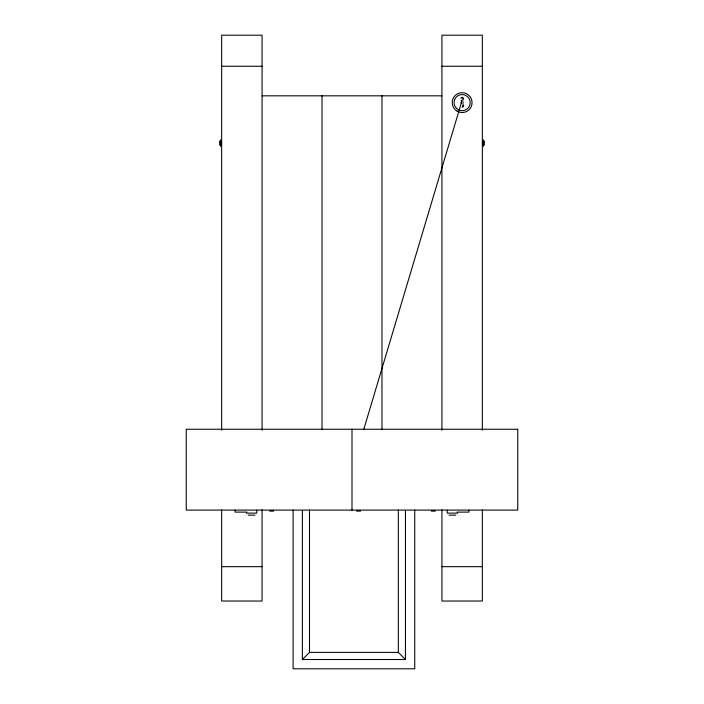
<?xml version="1.0" encoding="UTF-8"?>
<svg xmlns="http://www.w3.org/2000/svg" width="704" height="704" viewBox="0 0 704 704"><rect width="100%" height="100%" fill="white"/><g stroke="black" fill="none" stroke-linecap="round" stroke-linejoin="round"><path stroke-width="1.06" d="M461.05 98.569C460.891 96.254 464.262 97.486 463.144 99.466M463.144 98.278L462.836 99.026M463.144 104.342L463.109 106.638L462.097 107.413M363.792 429.299L461.287 103.118M405.451 510.532L405.451 659.507L302.386 659.507L309.496 652.397L309.496 509.978M462.836 100.874L462.836 100.276M461.569 100.214L461.05 100.575L461.569 100.945M221.654 66.246L262.073 66.246M441.927 66.246L482.346 66.246M262.073 95.823L441.927 95.823M269.641 511.104L273.68 511.104M356.532 511.104L360.58 511.104M431.306 511.104L435.345 511.104M246.91 512.116L235.145 512.116L235.145 510.092M457.09 512.116L468.855 512.116L468.855 510.092M246.4 513.119L256.74 513.119L256.74 510.092M457.6 513.119L447.26 513.119L447.26 510.092M248.178 515.143L254.962 515.143M449.038 515.143L455.822 515.143M221.654 566.667L262.073 566.667M441.927 566.667L482.346 566.667M309.496 652.397L398.341 652.397L405.451 659.507M462.836 105.618L463.144 106.366M484.361 141.073L484.361 145.112M483.349 139.806L483.349 146.379M482.346 430.285L482.346 35.2L441.927 35.2L441.927 430.285M482.346 509.837L482.346 601.031L441.927 601.031L441.927 509.837M414.744 509.995L414.744 668.8L293.093 668.8L293.093 509.995M398.341 509.978L398.341 652.397M381.973 95.823L381.973 429.695M352 429.255L352 510.092M322.027 95.823L322.027 429.695M302.386 510.532L302.386 659.507M262.073 430.285L262.073 35.2L221.654 35.2L221.654 430.285M262.073 509.837L262.073 601.031L221.654 601.031L221.654 509.837M220.651 139.806L220.651 146.379M219.639 141.073L219.639 145.112M462.836 101.886A1.047 1.047 0 0 1 462.836 103.365M461.569 103.532A1.047 1.047 0 0 1 461.569 101.719M517.757 429.255L186.243 429.255L186.243 510.092L517.757 510.092L517.757 429.255M457.169 111.223A9.926 9.926 0 0 0 472.067 102.626A9.926 9.926 0 0 0 457.169 94.028A9.926 9.926 0 0 0 457.169 111.223M456.421 108.337A8.087 8.087 0 0 0 469.946 104.72A8.087 8.087 0 0 0 460.046 94.82A8.087 8.087 0 0 0 456.421 108.337"/></g></svg>
